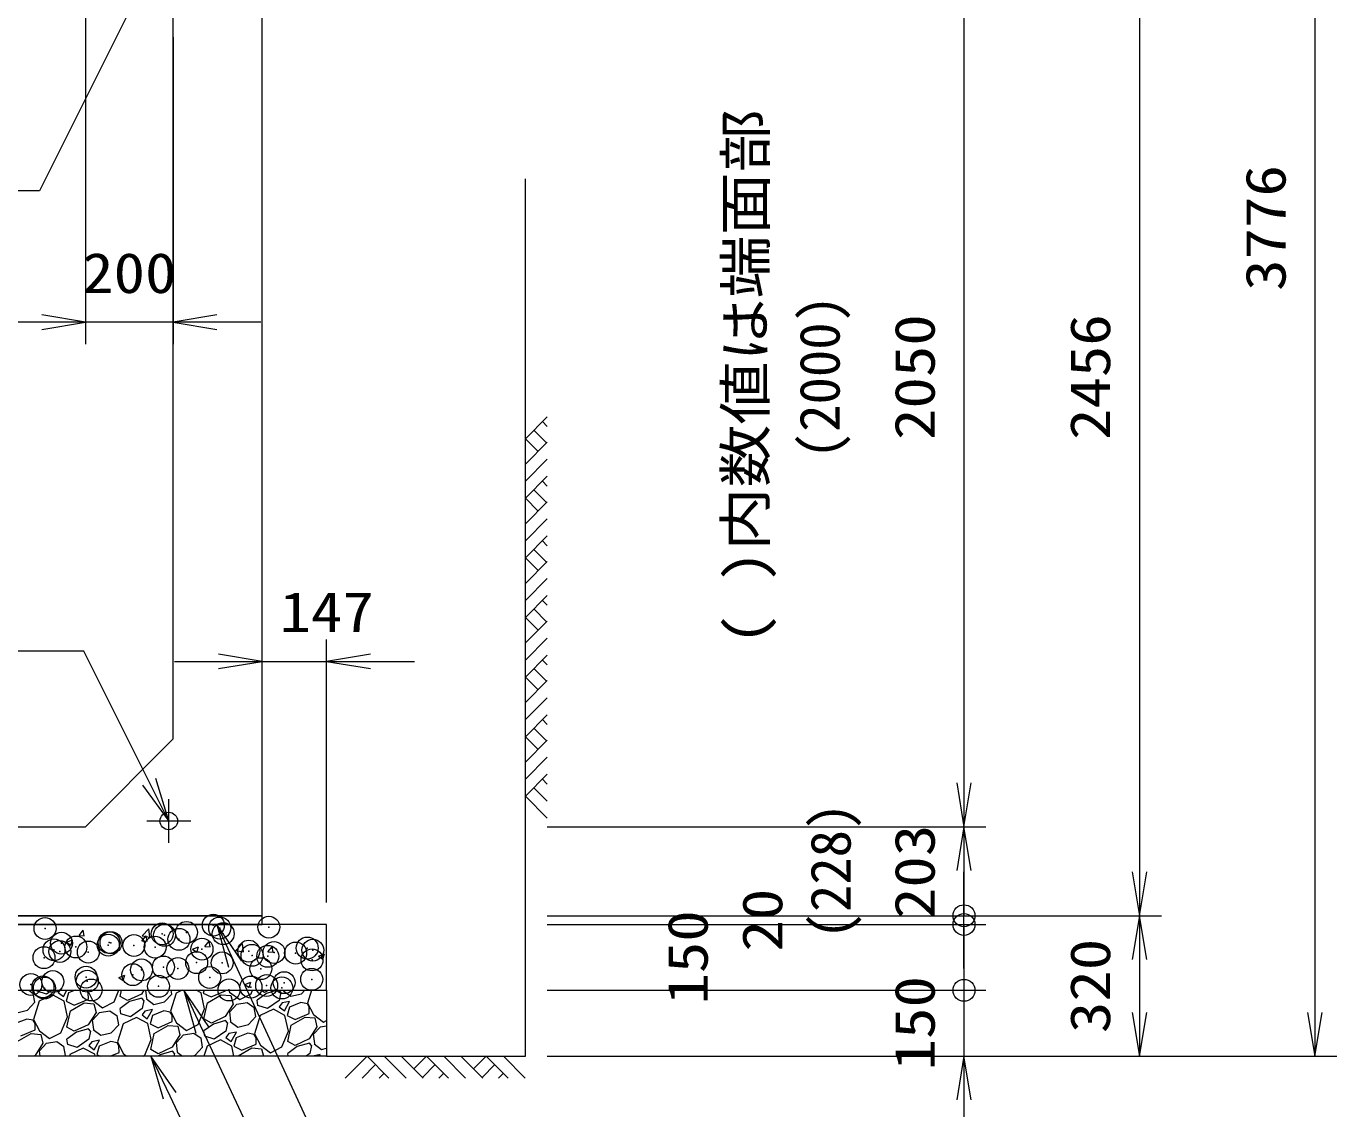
# Model space of a CAD drawing. Units: millimetres at full size. Extents: x 47000 to 89000, y 0 to 29700.
# Drawn here: x 69732 to 72720, y 11679 to 14147 of the extents above; entities that cross this region are included whole.
import ezdxf
from ezdxf.enums import TextEntityAlignment as Align

# ---------------------------------------------------------------- set-up
doc = ezdxf.new("R2010")
doc.units = ezdxf.units.MM
doc.header["$LTSCALE"] = 100
doc.header["$PDMODE"] = 32
doc.header["$PDSIZE"] = 50
doc.linetypes.add('CHAIN', pattern=[18.5, 12, -1.5, 3.5, -1.5])
for name, color, linetype, lineweight in [('0_2', 4, 'Continuous', 13), ('寸法', 6, 'Continuous', 13), ('ﾊｯﾁﾝｸﾞ', 4, 'Continuous', 9)]:
    doc.layers.add(name, color=color, linetype=linetype, lineweight=lineweight)
doc.styles.add('ＭＳ ゴシック', font='')
doc.styles.get('ＭＳ ゴシック').set_extended_font_data('MS Gothic')

# ---------------------------------------------------------------- blocks, each defined once
blk = doc.blocks.new('open_arrow')
at = {"color": 0, "linetype": 'Continuous', "lineweight": -2}
blk.add_lwpolyline([(7.5, 1.25), (0, 0), (7.5, -1.25)], dxfattribs=at)
blk = doc.blocks.new('dimension_origin')
at = {"color": 0, "linetype": 'Continuous', "lineweight": -2}
blk.add_circle((0, 0), 1.25, dxfattribs=at)

msp = doc.modelspace()

# ---------------------------------------------------------------- linework, layer by layer
at = {"layer": '0_2', "color": 2, "linetype": 'CHAIN'}
for p, q in [((70057, 12285), (70057, 12385)), ((70107, 12335), (70007, 12335))]:
    msp.add_line(p, q, dxfattribs=at)
at = {"layer": '0_2', "color": 3}
for points in [[(66664, 12119), (70270, 12119), (70270, 14575), (66664, 14575)], [(67067, 12322), (69867, 12322), (70067, 12522), (70067, 14172), (69867, 14372), (67067, 14372), (66867, 14172), (66867, 12522)]]:
    msp.add_lwpolyline(points, close=True, dxfattribs=at)
at = {"layer": '0_2'}
msp.add_lwpolyline([(70417, 11799), (70870, 11799), (70870, 13799)], dxfattribs=at)
at = {"layer": '0_2', "color": 7}
for points in [[(70270, 12119), (68117, 12119), (68117, 12099), (70270, 12099)], [(66517, 12099), (66517, 11949), (66767, 11949), (66767, 11366), (68267, 11366), (68267, 11949), (70417, 11949), (70417, 12099), (68117, 12099), (68117, 11516), (66917, 11516), (66917, 12099)], [(68267, 11949), (70417, 11949), (70417, 11799), (68267, 11799)]]:
    msp.add_lwpolyline(points, close=True, dxfattribs=at)
at = {"layer": '0_2', "color": 3}
msp.add_circle((70057, 12335), 20, dxfattribs=at)
at = {"layer": '寸法'}
for p, q in [((72670, 15575), (72670, 11799)), ((72270, 14575), (72270, 12119)), ((71870, 14372), (71870, 12322)), ((69867, 14322), (69867, 13422)), ((70067, 14122), (70067, 13422)), ((70267, 13472), (69667, 13472)), ((70270, 12169), (70270, 12749)), ((70417, 12149), (70417, 12749)), ((70070, 12699), (70617, 12699)), ((70920, 12322), (71920, 12322)), ((70920, 12322), (71920, 12322)), ((71870, 12322), (71870, 12119)), ((71870, 11999), (71870, 12219)), ((70920, 12119), (72320, 12119)), ((70920, 12119), (71920, 12119)), ((70920, 12119), (72320, 12119)), ((70920, 12119), (71920, 12119)), ((72270, 12119), (72270, 11799)), ((70920, 12099), (71920, 12099)), ((70920, 12099), (71920, 12099)), ((71870, 12099), (71870, 11949)), ((71870, 12049), (71870, 11599)), ((70920, 11949), (71920, 11949)), ((70920, 11949), (71920, 11949)), ((70920, 11799), (72720, 11799)), ((70920, 11799), (72320, 11799)), ((70920, 11799), (71920, 11799))]:
    msp.add_line(p, q, dxfattribs=at)
for points in [[(70057, 14362), (70012.3, 14272.6), (69762, 13772), (68795.3, 13772)], [(70057, 12335), (70012.3, 12424.4), (69863.5, 12722), (68896.8, 12722)], [(70166.5, 12099), (70208.4, 12008.2), (70586.5, 11189), (71453.2, 11189)], [(70091.5, 11949), (70133.8, 11858.4), (70586.5, 10889), (71878.2, 10889)], [(70016.5, 11799), (70059.1, 11708.5), (70586.5, 10589), (71153.2, 10589)]]:
    msp.add_lwpolyline(points, dxfattribs=at)
at = {"layer": 'ﾊｯﾁﾝｸﾞ'}
for p, q in [((70870, 13206.6), (70920, 13256.6)), ((70920, 13234.4), (70908.9, 13245.5)), ((70918.5, 13197), (70889.4, 13226.1)), ((70899.1, 13177.6), (70870, 13206.6)), ((70870, 13148.5), (70920, 13198.5)), ((70870, 13109.7), (70920, 13159.7)), ((70870, 13070.8), (70920, 13120.8)), ((70918.5, 13061.2), (70889.4, 13090.2)), ((70920, 13098.5), (70908.9, 13109.7)), ((70899.1, 13041.7), (70870, 13070.8)), ((70870, 13012.7), (70920, 13062.7)), ((70870, 12973.8), (70920, 13023.8)), ((70870, 12934.9), (70920, 12984.9)), ((70920, 12962.7), (70908.9, 12973.8)), ((70918.5, 12925.3), (70889.4, 12954.3)), ((70899.1, 12905.8), (70870, 12934.9)), ((70870, 12876.8), (70920, 12926.8)), ((70870, 12837.9), (70920, 12887.9)), ((70870, 12799), (70920, 12849)), ((70920, 12826.8), (70908.9, 12837.9)), ((70899.1, 12769.9), (70870, 12799)), ((70870, 12740.9), (70920, 12790.9)), ((70918.5, 12789.4), (70889.4, 12818.4)), ((70870, 12702), (70920, 12752)), ((70870, 12663.1), (70920, 12713.1)), ((70920, 12690.9), (70908.9, 12702)), ((70918.5, 12653.5), (70889.4, 12682.6)), ((70899.1, 12634.1), (70870, 12663.1)), ((70870, 12605), (70920, 12655)), ((70870, 12566.1), (70920, 12616.1)), ((70870, 12527.2), (70920, 12577.2)), ((70920, 12555), (70908.9, 12566.1)), ((70899.1, 12498.2), (70870, 12527.2)), ((70918.5, 12517.6), (70889.4, 12546.7)), ((70870, 12469.1), (70920, 12519.1)), ((70870, 12430.2), (70920, 12480.2)), ((70870, 12391.4), (70920, 12441.4)), ((70920, 12419.1), (70908.9, 12430.2)), ((70920, 12380.2), (70889.4, 12410.8)), ((70920, 12341.4), (70870, 12391.4)), ((69852.4, 12074.3), (69862.1, 12085.8)), ((69852.4, 12074.3), (69864.4, 12073.3)), ((69864.4, 12073.3), (69862.1, 12085.8)), ((69995.9, 12061.8), (70005.5, 12073.3)), ((69996.1, 12072.9), (70011.7, 12089.2)), ((69996.1, 12072.9), (70013.9, 12070.1)), ((70007.8, 12060.7), (70005.5, 12073.3)), ((70013.9, 12070.1), (70011.7, 12089.1)), ((69823.5, 12058.9), (69837.5, 12064.3)), ((69823.5, 12058.9), (69833.5, 12052.2)), ((69833.5, 12052.2), (69837.5, 12064.3)), ((69995.9, 12061.8), (70007.8, 12060.7)), ((70110.9, 12042.9), (70125, 12048.3)), ((70110.9, 12042.9), (70120.9, 12036.2)), ((70120.9, 12036.2), (70124.9, 12048.3)), ((70139.3, 12049.2), (70149, 12060.7)), ((70139.3, 12049.2), (70151.3, 12048.2)), ((70151.3, 12048.2), (70149, 12060.7)), ((70209.6, 12039.8), (70225.1, 12056.1)), ((70227.3, 12037), (70225.1, 12056)), ((70282.8, 12036.7), (70292.4, 12048.2)), ((70294.7, 12035.6), (70292.4, 12048.2)), ((70209.5, 12039.8), (70227.3, 12037)), ((70282.8, 12036.7), (70294.7, 12035.6)), ((70398.4, 12026.9), (70412.4, 12032.3)), ((70398.4, 12026.9), (70408.3, 12020.2)), ((70408.3, 12020.2), (70412.4, 12032.3)), ((69942.9, 11978.4), (69956.9, 11983.8)), ((69952.8, 11971.7), (69956.9, 11983.8)), ((69942.9, 11978.4), (69952.9, 11971.7)), ((70230.3, 11962.4), (70244.3, 11967.8)), ((70230.3, 11962.4), (70240.3, 11955.7)), ((70240.3, 11955.7), (70244.3, 11967.8)), ((69738.3, 11949), (69748.1, 11942.1)), ((69751.8, 11921.6), (69748.1, 11942.1)), ((69761.7, 11924.1), (69748.5, 11882.5)), ((69756.6, 11947), (69756.3, 11949)), ((69778.3, 11940.1), (69756.6, 11947)), ((69792.2, 11938.4), (69761.7, 11924.1)), ((69791.1, 11949), (69778.3, 11940.1)), ((69818.2, 11924.3), (69792.2, 11938.4)), ((69808.6, 11949), (69805.1, 11944.2)), ((69805.1, 11944.2), (69816.9, 11934.9)), ((69816.9, 11934.9), (69824.7, 11949)), ((69826, 11888.4), (69818.2, 11924.3)), ((69828.3, 11943.1), (69823.2, 11924)), ((69823.2, 11924), (69841.3, 11915)), ((69843.3, 11949), (69828.3, 11943.1)), ((69841.3, 11915), (69873.7, 11928.9)), ((69873.5, 11943.3), (69870.2, 11949)), ((69871.6, 11949), (69883.3, 11926.3)), ((69873.7, 11928.9), (69873.5, 11943.3)), ((69883.3, 11926.3), (69906.3, 11908.9)), ((69906.3, 11908.9), (69932.4, 11922.4)), ((69932.4, 11922.4), (69943.4, 11949)), ((69967.5, 11923.2), (69945.9, 11907.5)), ((69946.1, 11935.1), (69949, 11949)), ((69963, 11925.5), (69946.1, 11935.1)), ((69994.7, 11940.5), (69963, 11925.5)), ((69995.3, 11931.2), (69967.5, 11923.2)), ((70000.1, 11949), (69994.7, 11940.5)), ((70000, 11925.8), (69995.3, 11931.2)), ((70000, 11925.8), (69996.1, 11907.4)), ((70007.2, 11930), (70005, 11949)), ((70006, 11929.3), (70023.1, 11916.5)), ((70023.1, 11916.5), (70047.2, 11922.4)), ((70047.2, 11922.4), (70064.3, 11940.3)), ((70074.2, 11942.8), (70061, 11901.2)), ((70064.3, 11940.3), (70062.7, 11949)), ((70087.4, 11949), (70074.2, 11942.8)), ((70130.7, 11943.1), (70119.7, 11949)), ((70138.5, 11907.1), (70130.7, 11943.1)), ((70137.4, 11949), (70135.7, 11942.7)), ((70135.7, 11942.7), (70153.8, 11933.8)), ((70145.2, 11920.7), (70176.7, 11938.9)), ((70153.8, 11933.8), (70186.2, 11947.6)), ((70176.7, 11938.9), (70198.8, 11937.1)), ((70186.2, 11947.6), (70186.2, 11949)), ((70193.7, 11949), (70195.8, 11945.1)), ((70195.8, 11945.1), (70218.8, 11927.7)), ((70198.8, 11937.1), (70203.7, 11917.3)), ((70218.8, 11927.7), (70244.9, 11941.1)), ((70244.9, 11941.1), (70248.1, 11949)), ((70280, 11942), (70258.4, 11926.3)), ((70260.3, 11914.5), (70258.4, 11926.3)), ((70275.5, 11944.2), (70267.1, 11949)), ((70285.5, 11949), (70275.5, 11944.2)), ((70304.5, 11949), (70280, 11942)), ((70308.5, 11926.1), (70282.1, 11907.6)), ((70312.5, 11944.6), (70308.5, 11926.1)), ((70312.5, 11944.6), (70308.6, 11949)), ((70332.5, 11923.8), (70315.2, 11920.3)), ((70318.5, 11948.1), (70335.6, 11935.3)), ((70319.7, 11948.8), (70319.7, 11949)), ((70320.6, 11902.4), (70332.5, 11923.8)), ((70335.6, 11935.3), (70359.7, 11941.1)), ((70359.7, 11941.1), (70367.2, 11949)), ((70382.7, 11949), (70373.5, 11920)), ((69710.6, 11897.8), (69734.7, 11903.6)), ((69734.7, 11903.6), (69751.8, 11921.6)), ((69824.9, 11865.1), (69832.7, 11902)), ((69832.7, 11902), (69864.2, 11920.2)), ((69864.2, 11920.2), (69886.3, 11918.4)), ((69891.2, 11898.6), (69873.5, 11870.5)), ((69883.5, 11881.2), (69899.4, 11898.4)), ((69886.3, 11918.4), (69891.2, 11898.6)), ((69899.4, 11898.4), (69923, 11902.4)), ((69923, 11902.4), (69939.4, 11890.8)), ((69947.8, 11895.7), (69945.9, 11907.5)), ((69969.6, 11888.9), (69947.8, 11895.7)), ((69996.1, 11907.4), (69969.6, 11888.9)), ((70002.7, 11901.5), (69996.3, 11893)), ((69996.3, 11893), (70008.1, 11883.6)), ((70020, 11905.1), (70002.7, 11901.5)), ((70008.1, 11883.6), (70020, 11905.1)), ((70045.9, 11902.2), (70019.6, 11891.9)), ((70060.5, 11899.3), (70045.9, 11902.2)), ((70064.7, 11892.1), (70060.5, 11899.3)), ((70061, 11901.2), (70074.5, 11875.1)), ((70123.7, 11871.1), (70138.5, 11907.1)), ((70137.3, 11883.9), (70145.2, 11920.7)), ((70203.7, 11917.3), (70185.9, 11889.3)), ((70196, 11899.9), (70211.9, 11917.2)), ((70198.5, 11878.8), (70196, 11899.9)), ((70211.9, 11917.2), (70235.5, 11921.1)), ((70235.5, 11921.1), (70251.8, 11909.6)), ((70255.6, 11889.1), (70251.8, 11909.6)), ((70282.1, 11907.6), (70260.3, 11914.5)), ((70296, 11905.9), (70265.5, 11891.6)), ((70321.9, 11891.8), (70296, 11905.9)), ((70315.2, 11920.3), (70308.8, 11911.7)), ((70308.8, 11911.7), (70320.6, 11902.4)), ((70332.1, 11910.6), (70326.9, 11891.5)), ((70358.4, 11921), (70332.1, 11910.6)), ((70345, 11882.5), (70377.4, 11896.4)), ((70373, 11918.1), (70358.4, 11921)), ((70377.2, 11910.8), (70373, 11918.1)), ((70373.5, 11920), (70387, 11893.8)), ((70377.4, 11896.4), (70377.2, 11910.8)), ((70387, 11893.8), (70410, 11876.4)), ((69733.4, 11883.5), (69707.1, 11873.1)), ((69748, 11880.6), (69733.4, 11883.5)), ((69752.2, 11873.3), (69748, 11880.6)), ((69748.5, 11882.5), (69762, 11856.3)), ((69752.5, 11858.9), (69752.2, 11873.3)), ((69811.2, 11852.4), (69826, 11888.4)), ((69841.7, 11855.5), (69824.9, 11865.1)), ((69873.5, 11870.5), (69841.7, 11855.5)), ((69886, 11860), (69883.5, 11881.2)), ((69926, 11852.4), (69943.1, 11870.3)), ((69943.1, 11870.3), (69939.4, 11890.8)), ((69953, 11872.8), (69939.8, 11831.2)), ((69983.5, 11887.2), (69953, 11872.8)), ((70009.4, 11873.1), (69983.5, 11887.2)), ((70017.2, 11837.1), (70009.4, 11873.1)), ((70019.6, 11891.9), (70014.4, 11872.7)), ((70014.4, 11872.7), (70032.5, 11863.8)), ((70023.9, 11850.7), (70055.4, 11868.9)), ((70032.5, 11863.8), (70065, 11877.6)), ((70055.4, 11868.9), (70077.5, 11867.1)), ((70065, 11877.6), (70064.7, 11892.1)), ((70074.5, 11875.1), (70097.5, 11857.7)), ((70077.5, 11867.1), (70082.5, 11847.3)), ((70097.5, 11857.7), (70123.7, 11871.1)), ((70158.8, 11872), (70137.1, 11856.3)), ((70154.2, 11874.2), (70137.3, 11883.9)), ((70185.9, 11889.3), (70154.2, 11874.2)), ((70186.5, 11879.9), (70158.8, 11872)), ((70191.2, 11874.6), (70186.5, 11879.9)), ((70191.2, 11874.6), (70187.3, 11856.1)), ((70197.3, 11878.1), (70214.4, 11865.3)), ((70214.4, 11865.3), (70238.5, 11871.1)), ((70238.5, 11871.1), (70255.6, 11889.1)), ((70265.5, 11891.6), (70252.3, 11850)), ((70329.7, 11855.9), (70321.9, 11891.8)), ((70326.9, 11891.5), (70345, 11882.5)), ((70328.6, 11832.6), (70336.4, 11869.5)), ((70336.4, 11869.5), (70367.9, 11887.7)), ((70367.9, 11887.7), (70390, 11885.9)), ((70394.9, 11866.1), (70377.2, 11838.1)), ((70387.2, 11848.7), (70403.1, 11866)), ((70390, 11885.9), (70394.9, 11866.1)), ((70403.1, 11866), (70417, 11868.3)), ((70410, 11876.4), (70417, 11880)), ((69711.4, 11832), (69743, 11850.2)), ((69720.1, 11845), (69752.5, 11858.9)), ((69743, 11850.2), (69765, 11848.4)), ((69762, 11856.3), (69785, 11838.9)), ((69765, 11848.4), (69770, 11828.6)), ((69785, 11838.9), (69811.2, 11852.4)), ((69846.3, 11853.2), (69824.6, 11837.5)), ((69826.6, 11825.7), (69824.6, 11837.5)), ((69874, 11861.2), (69846.3, 11853.2)), ((69874.8, 11837.4), (69848.3, 11818.9)), ((69878.7, 11855.8), (69874, 11861.2)), ((69878.7, 11855.8), (69874.8, 11837.4)), ((69898.8, 11835.1), (69881.4, 11831.5)), ((69884.8, 11859.3), (69901.9, 11846.5)), ((69886.9, 11813.6), (69898.8, 11835.1)), ((69901.9, 11846.5), (69926, 11852.4)), ((70002.4, 11801.1), (70017.2, 11837.1)), ((70016.1, 11813.9), (70023.9, 11850.7)), ((70082.5, 11847.3), (70064.7, 11819.3)), ((70074.7, 11829.9), (70090.6, 11847.2)), ((70090.6, 11847.2), (70114.2, 11851.1)), ((70114.2, 11851.1), (70130.6, 11839.6)), ((70134.3, 11819.1), (70130.6, 11839.6)), ((70139.1, 11844.5), (70137.1, 11856.3)), ((70160.8, 11837.6), (70139.1, 11844.5)), ((70174.7, 11835.9), (70144.2, 11821.6)), ((70187.3, 11856.1), (70160.8, 11837.6)), ((70200.7, 11821.8), (70174.7, 11835.9)), ((70193.9, 11850.3), (70187.5, 11841.7)), ((70187.5, 11841.7), (70199.4, 11832.4)), ((70211.3, 11853.8), (70193.9, 11850.3)), ((70199.4, 11832.4), (70211.3, 11853.8)), ((70210.8, 11840.6), (70205.7, 11821.5)), ((70237.2, 11851), (70210.8, 11840.6)), ((70251.8, 11848.1), (70237.2, 11851)), ((70256, 11840.8), (70251.8, 11848.1)), ((70252.3, 11850), (70265.8, 11823.8)), ((70256.2, 11826.4), (70256, 11840.8)), ((70314.9, 11819.9), (70329.7, 11855.9)), ((70345.5, 11823), (70328.6, 11832.6)), ((70377.2, 11838.1), (70345.5, 11823)), ((70389.7, 11827.5), (70387.2, 11848.7)), ((69770, 11828.6), (69752.2, 11800.5)), ((69762.2, 11811.2), (69778.1, 11828.4)), ((69763.7, 11799), (69762.2, 11811.2)), ((69778.1, 11828.4), (69801.7, 11832.4)), ((69801.7, 11832.4), (69818.1, 11820.8)), ((69821.8, 11800.3), (69818.1, 11820.8)), ((69848.3, 11818.9), (69826.6, 11825.7)), ((69831.7, 11802.8), (69830.5, 11799)), ((69862.2, 11817.2), (69831.7, 11802.8)), ((69888.2, 11803.1), (69862.2, 11817.2)), ((69881.4, 11831.5), (69875.1, 11823)), ((69875.1, 11823), (69886.9, 11813.6)), ((69889, 11799), (69888.2, 11803.1)), ((69898.3, 11821.9), (69893.2, 11802.7)), ((69893.2, 11802.7), (69900.8, 11799)), ((69924.7, 11832.2), (69898.3, 11821.9)), ((69923.5, 11799), (69943.7, 11807.6)), ((69939.3, 11829.3), (69924.7, 11832.2)), ((69943.5, 11822.1), (69939.3, 11829.3)), ((69939.8, 11831.2), (69953.3, 11805.1)), ((69943.7, 11807.6), (69943.5, 11822.1)), ((69953.3, 11805.1), (69961.3, 11799)), ((70033, 11804.2), (70016.1, 11813.9)), ((70064.7, 11819.3), (70033, 11804.2)), ((70065.3, 11809.9), (70037.5, 11802)), ((70070, 11804.6), (70065.3, 11809.9)), ((70070, 11804.6), (70068.8, 11799)), ((70077.2, 11808.8), (70074.7, 11829.9)), ((70076, 11808.1), (70088.1, 11799)), ((70117.2, 11801.1), (70134.3, 11819.1)), ((70144.2, 11821.6), (70137.1, 11799)), ((70205.6, 11799), (70200.7, 11821.8)), ((70205.7, 11821.5), (70223.8, 11812.5)), ((70215.2, 11799.5), (70246.7, 11817.7)), ((70223.8, 11812.5), (70256.2, 11826.4)), ((70246.7, 11817.7), (70268.8, 11815.9)), ((70265.8, 11823.8), (70288.8, 11806.4)), ((70268.8, 11815.9), (70273, 11799)), ((70288.8, 11806.4), (70314.9, 11819.9)), ((70350, 11820.7), (70328.4, 11805)), ((70329.4, 11799), (70328.4, 11805)), ((70377.7, 11828.7), (70350, 11820.7)), ((70378.5, 11804.9), (70370.1, 11799)), ((70382.5, 11823.3), (70377.7, 11828.7)), ((70382.5, 11823.3), (70378.5, 11804.9)), ((70402.5, 11802.6), (70385.2, 11799)), ((70388.5, 11826.8), (70405.6, 11814)), ((70400.5, 11799), (70402.5, 11802.6)), ((70405.6, 11814), (70417, 11816.8)), ((69752.2, 11800.5), (69749, 11799)), ((69820.6, 11799), (69821.8, 11800.3)), ((69998.3, 11799), (70002.4, 11801.1)), ((70037.5, 11802), (70033.4, 11799)), ((70108.4, 11799), (70117.2, 11801.1)), ((70215.1, 11799), (70215.2, 11799.5)), ((70300.2, 11799), (70305.5, 11799.9)), ((70305.5, 11799.9), (70306.7, 11799)), ((70385.2, 11799), (70385.2, 11799)), ((70459.1, 11749), (70509.1, 11799)), ((70498, 11749), (70528.6, 11779.6)), ((70509.1, 11799), (70559.1, 11749)), ((70548, 11799), (70598, 11749)), ((70586.9, 11799), (70636.9, 11749)), ((70615.9, 11769.9), (70645, 11799)), ((70635.4, 11750.5), (70664.4, 11779.6)), ((70645, 11799), (70695, 11749)), ((70683.9, 11799), (70733.9, 11749)), ((70722.8, 11799), (70772.8, 11749)), ((70751.8, 11769.9), (70780.9, 11799)), ((70771.3, 11750.5), (70800.3, 11779.6)), ((70780.9, 11799), (70830.9, 11749)), ((70819.8, 11799), (70869.8, 11749)), ((70536.9, 11749), (70548, 11760.1)), ((70672.8, 11749), (70683.9, 11760.1)), ((70808.7, 11749), (70819.8, 11760.1))]:
    msp.add_line(p, q, dxfattribs=at)
for p in [(69775, 12090), (70042, 12077.6), (70097.5, 12081), (70158.6, 12097.6), (70173.2, 12090.9), (70181.2, 12078.1), (70285.1, 12093.1), (69812.4, 12056.4), (69845.3, 12047.8), (69919.1, 12051.9), (69921.1, 12057.8), (69925.3, 12057.5), (69977.5, 12051.2), (70025.9, 12047.4), (70047.4, 12074.4), (70080.2, 12065.3), (69772.6, 12023.4), (69795.3, 12041.2), (69808.7, 12037.5), (69873.6, 12036.2), (70132.7, 12042.9), (70239.4, 12038.4), (70246.9, 12028.7), (70282.7, 12026.5), (70297, 12035.3), (70346.2, 12033.9), (70372.7, 12045.3), (70383.6, 12018.3), (70385.4, 12040.6), (69994.8, 11995.5), (70044.8, 12002.1), (70077.8, 11998.7), (70120.6, 12012.1), (70178.8, 12011.5), (70267, 11998.3), (69742.7, 11962.3), (69792.7, 11968.9), (69868.5, 11978.9), (69871.2, 11969.7), (69975.1, 11984.6), (70033.7, 11958.2), (70150.4, 11978.2), (70280.2, 11960), (70320.1, 11966.4), (70382.9, 11974), (69770.2, 11956.8), (69773.4, 11954.2), (69880.2, 11949.7), (70194.3, 11949.8), (70244.4, 11956.4), (70314.9, 11954.4)]:
    msp.add_point(p, dxfattribs=at)

# ---------------------------------------------------------------- block references
at = {"layer": '寸法'}
for name, p, xscale, yscale, rotation in [('open_arrow', (69867, 13472), 13.3, 13.3, 180), ('open_arrow', (70270, 12699), 13.3, 13.3, 180), ('open_arrow', (70057, 12335), 13.3, 13.3, 116.6), ('open_arrow', (71870, 12322), 13.3, 13.3, 90), ('open_arrow', (71870, 12322), 13.3, 13.3, 270), ('open_arrow', (72270, 12119), 13.3, 13.3, 90), ('dimension_origin', (71870, 12119), 20, 20, 90), ('dimension_origin', (71870, 12119), 20, 20, 90), ('open_arrow', (70166.5, 12099), 13.3, 13.3, 294.8), ('dimension_origin', (71870, 12099), 20, 20, 270), ('dimension_origin', (71870, 12099), 20, 20, 270), ('open_arrow', (72270, 12119), 13.3, 13.3, 270), ('open_arrow', (70091.5, 11949), 13.3, 13.3, 295), ('dimension_origin', (71870, 11949), 20, 20, 90), ('dimension_origin', (71870, 11949), 20, 20, 90), ('open_arrow', (72270, 11799), 13.3, 13.3, 90), ('open_arrow', (72670, 11799), 13.3, 13.3, 90), ('open_arrow', (70016.5, 11799), 13.3, 13.3, 295.2), ('open_arrow', (71870, 11799), 13.3, 13.3, 270)]:
    msp.add_blockref(name, p, dxfattribs=dict(at, xscale=xscale, yscale=yscale, rotation=rotation))
at = {"layer": '寸法', "xscale": 13.3, "yscale": 13.3}
for p in [(70067, 13472), (70417, 12699)]:
    msp.add_blockref('open_arrow', p, dxfattribs=at)

# ---------------------------------------------------------------- texts
at = {"layer": '寸法', "color": 3, "style": 'ＭＳ ゴシック', "width": 1.15}
msp.add_text('( )内数値は端面部', height=91.64, rotation=90, dxfattribs=at).set_placement((71445, 13347), align=Align.BOTTOM_CENTER)
at = {"layer": '寸法', "style": 'ＭＳ ゴシック', "width": 1.15}
for s, p in [('3776', (72557.5, 13687)), ('2050', (71757.5, 13347)), ('2456', (72157.5, 13347)), ('203', (71757.5, 12219)), ('20', (71410, 12109)), ('150', (71240, 12024)), ('320', (72157.5, 11959)), ('150', (71757.5, 11874))]:
    msp.add_text(s, height=91.64, rotation=90, dxfattribs=at).set_placement(p, align=Align.MIDDLE_CENTER)
for s, p in [('200', (69967, 13584.5)), ('147', (70417, 12811.5))]:
    msp.add_text(s, height=91.64, dxfattribs=at).set_placement(p, align=Align.MIDDLE_CENTER)
at = {"layer": '寸法', "color": 3, "style": 'ＭＳ ゴシック'}
for s, p in [('(2000)', (71495, 13347)), ('(228)', (71520, 12220.9))]:
    msp.add_text(s, height=91.64, rotation=90, dxfattribs=at).set_placement(p, align=Align.TOP_CENTER)

doc.saveas('drawing.dxf')
